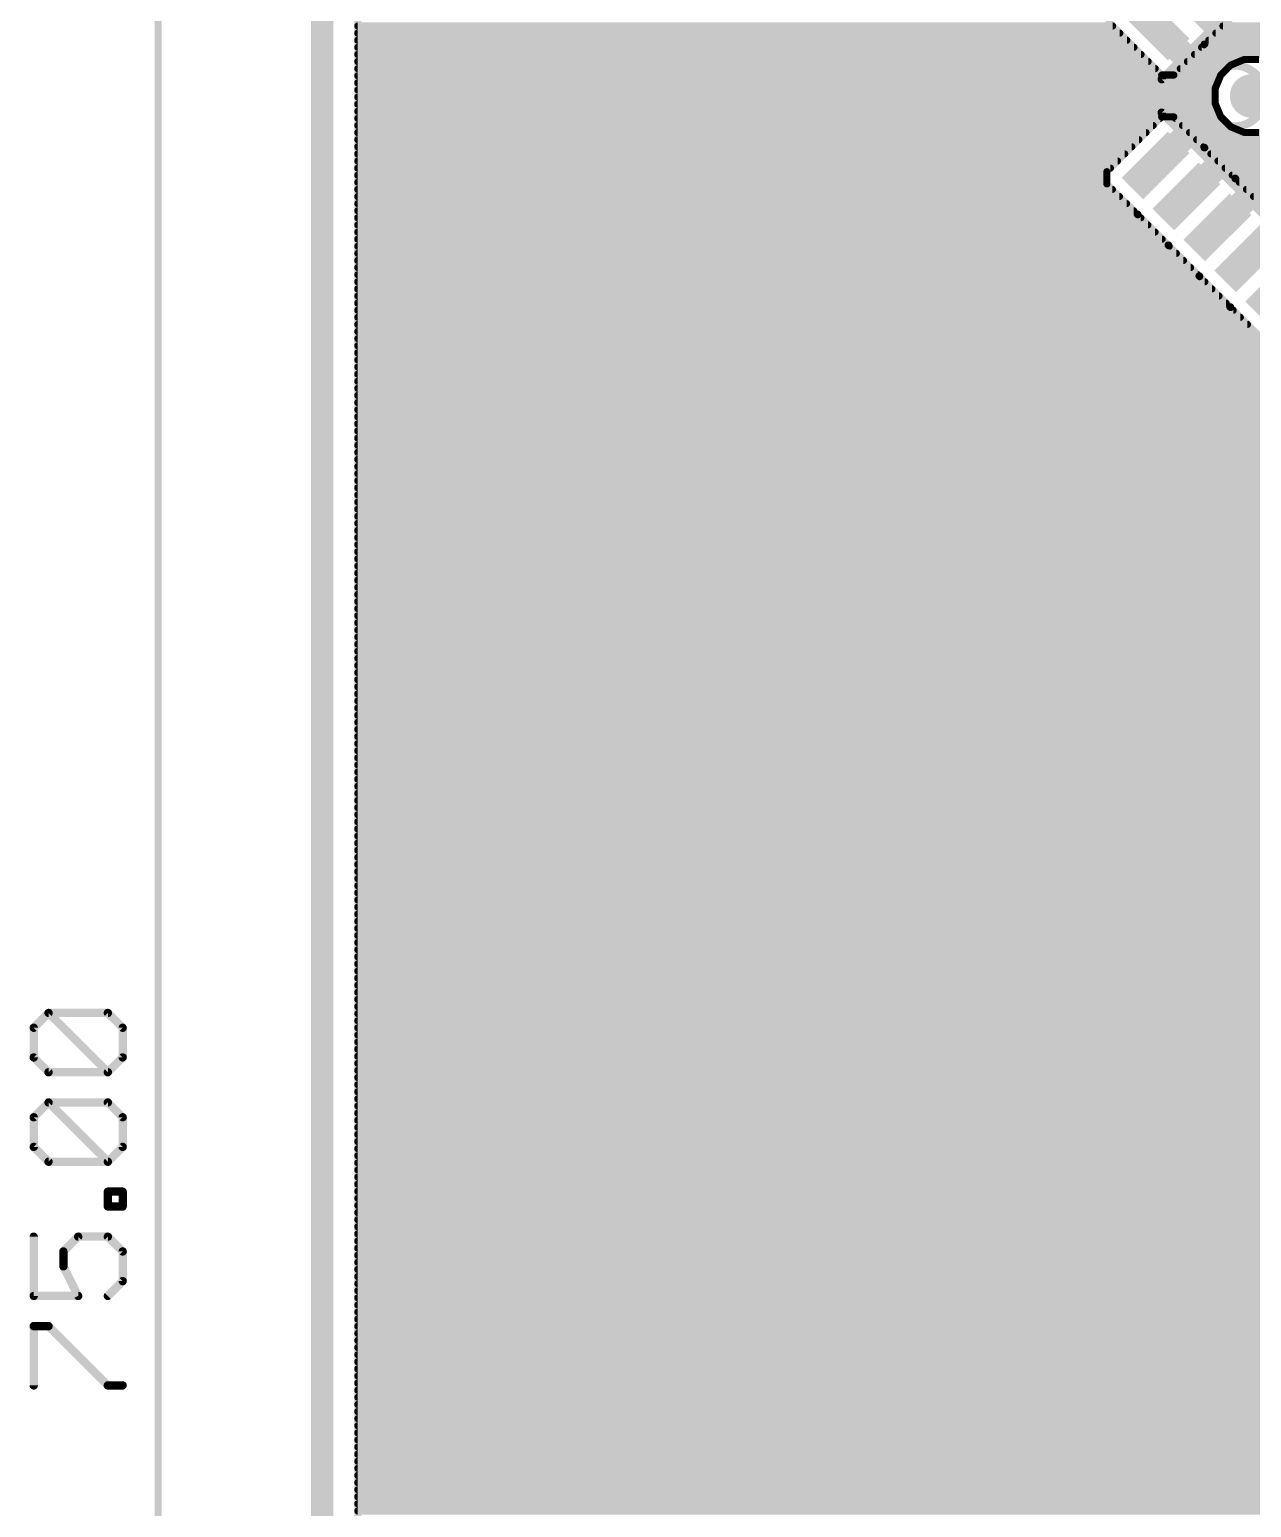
# Model space of a CAD drawing. Extents: x -13 to 61, y -28 to 85.
# Drawn here: x -5.35 to 17, y 32.17 to 59.22 of the extents above; entities that cross this region are included whole.
import ezdxf

# ---------------------------------------------------------------- set-up
doc = ezdxf.new("R2010")
doc.units = 0
for name, color, linetype in [('1', 22, 'CONTINUOUS'), ('18', 82, 'CONTINUOUS'), ('20', 7, 'CONTINUOUS'), ('21', 253, 'CONTINUOUS'), ('51', 253, 'CONTINUOUS')]:
    doc.layers.add(name, color=color, linetype=linetype)

# ---------------------------------------------------------------- blocks, each defined once
blk = doc.blocks.new('RECT')
blk.add_solid([(-0.5, -0.5), (0.5, -0.5), (-0.5, 0.5), (0.5, 0.5)])
blk = doc.blocks.new('ROUNDV')
at = {"const_width": 0.5}
blk.add_lwpolyline([(0, -0.25, 1), (0, 0.25, 1), (0, -0.25)], format="xyb", dxfattribs=at)

msp = doc.modelspace()

# ---------------------------------------------------------------- linework, layer by layer
at = {"layer": '1', "const_width": 0.13}
for points in [[(0.6492, 8), (0.6492, 67)], [(16.144, 58.9488), (16.6972, 59.5021)], [(0.6492, 59.28), (14.4577, 59.28)], [(14.3523, 59.3855), (15.3546, 58.3832)], [(16.4751, 59.28), (33.5249, 59.28)], [(0.6492, 59.15), (14.5877, 59.15)], [(0.6492, 59.02), (14.7177, 59.02)], [(0.6492, 58.89), (14.8477, 58.89)], [(15.5783, 58.3832), (16.1316, 58.9364)], [(16.0851, 58.89), (33.9149, 58.89)], [(16.1316, 58.9364), (16.1316, 58.9488)], [(16.1316, 58.9488), (16.144, 58.9488)], [(16.2151, 59.02), (33.7849, 59.02)], [(16.3451, 59.15), (33.6549, 59.15)], [(0.6492, 58.76), (14.9777, 58.76)], [(0.6492, 58.63), (15.1077, 58.63)], [(15.8251, 58.63), (16.7749, 58.63)], [(15.9551, 58.76), (34.0449, 58.76)], [(16.8671, 58.6682), (16.6215, 58.5665)], [(17.1329, 58.6682), (16.8671, 58.6682)], [(0.6492, 58.5), (15.2377, 58.5)], [(0.6492, 58.37), (16.43, 58.37)], [(15.3546, 58.3832), (15.5783, 58.3832)], [(15.6951, 58.5), (16.555, 58.5)], [(16.4335, 58.3785), (16.3318, 58.1329)], [(16.6215, 58.5665), (16.4335, 58.3785)], [(0.6492, 58.24), (16.3762, 58.24)], [(0.6492, 58.11), (16.3318, 58.11)], [(16.3318, 58.1329), (16.3318, 57.8671)], [(0.6492, 57.98), (16.3318, 57.98)], [(0.6492, 57.85), (16.3389, 57.85)], [(16.3318, 57.8671), (16.4335, 57.6215)], [(0.6492, 57.72), (16.3927, 57.72)], [(0.6492, 57.59), (15.3277, 57.59)], [(15.3546, 57.6168), (14.3523, 56.6145)], [(15.5783, 57.6168), (15.3546, 57.6168)], [(16.1316, 57.0635), (15.5783, 57.6168)], [(15.6051, 57.59), (16.465, 57.59)], [(16.4335, 57.6215), (16.6215, 57.4335)], [(0.6492, 57.46), (15.1978, 57.46)], [(0.6492, 57.33), (15.0678, 57.33)], [(15.7351, 57.46), (16.595, 57.46)], [(15.8651, 57.33), (34.1349, 57.33)], [(16.6215, 57.4335), (16.8671, 57.3318)], [(16.8671, 57.3318), (17.1329, 57.3318)], [(0.6492, 57.2), (14.9378, 57.2)], [(0.6492, 57.07), (14.8078, 57.07)], [(15.9951, 57.2), (34.0049, 57.2)], [(16.1251, 57.07), (33.8749, 57.07)], [(16.1316, 57.0512), (16.1316, 57.0635)], [(16.144, 57.0512), (16.1316, 57.0512)], [(16.6972, 56.4979), (16.144, 57.0512)], [(0.6492, 56.94), (14.6778, 56.94)], [(0.6492, 56.81), (14.5478, 56.81)], [(16.2551, 56.94), (33.7449, 56.94)], [(16.3851, 56.81), (33.6149, 56.81)], [(0.6492, 56.68), (14.4177, 56.68)], [(0.6492, 56.55), (14.3523, 56.55)], [(14.3523, 56.6145), (14.3523, 56.3909)], [(16.5151, 56.68), (33.4849, 56.68)], [(16.6451, 56.55), (33.3549, 56.55)], [(16.6972, 56.4855), (16.6972, 56.4979)], [(16.7096, 56.4855), (16.6972, 56.4855)], [(17.2629, 55.9322), (16.7096, 56.4855)], [(0.6492, 56.42), (14.3523, 56.42)], [(0.6492, 56.29), (14.4531, 56.29)], [(14.3523, 56.3909), (14.9056, 55.8376)], [(16.7751, 56.42), (33.2249, 56.42)], [(16.9051, 56.29), (33.0949, 56.29)], [(0.6492, 56.16), (14.5831, 56.16)], [(0.6492, 56.03), (14.7131, 56.03)], [(17.0351, 56.16), (32.9649, 56.16)], [(0.6492, 55.9), (14.8431, 55.9)], [(0.6492, 55.77), (14.9731, 55.77)], [(0.6492, 55.64), (15.1031, 55.64)], [(14.9056, 55.8376), (14.918, 55.8376)], [(14.918, 55.8376), (14.918, 55.8252)], [(14.918, 55.8252), (15.4713, 55.2719)], [(0.6492, 55.51), (15.2331, 55.51)], [(0.6492, 55.38), (15.3631, 55.38)], [(0.6492, 55.25), (15.4931, 55.25)], [(0.6492, 55.12), (15.6231, 55.12)], [(15.4713, 55.2719), (15.4837, 55.2719)], [(15.4837, 55.2719), (15.4837, 55.2595)], [(15.4837, 55.2595), (16.037, 54.7062)], [(0.6492, 54.99), (15.7531, 54.99)], [(0.6492, 54.86), (15.8831, 54.86)], [(0.6492, 54.73), (16.0131, 54.73)], [(0.6492, 54.6), (16.1431, 54.6)], [(16.037, 54.7062), (16.0493, 54.7062)], [(16.0493, 54.7062), (16.0493, 54.6938)], [(16.0493, 54.6938), (16.6026, 54.1405)], [(0.6492, 54.47), (16.2731, 54.47)], [(0.6492, 54.34), (16.4031, 54.34)], [(0.6492, 54.21), (16.5331, 54.21)], [(0.6492, 54.08), (16.6631, 54.08)], [(16.6026, 54.1405), (16.615, 54.1405)], [(16.615, 54.1405), (16.615, 54.1281)], [(16.615, 54.1281), (17.1683, 53.5748)], [(0.6492, 53.95), (16.7931, 53.95)], [(0.6492, 53.82), (16.9231, 53.82)], [(0.6492, 53.69), (17.0531, 53.69)], [(0.6492, 53.56), (17.1831, 53.56)], [(0.6492, 53.43), (17.3131, 53.43)], [(0.6492, 53.3), (17.4431, 53.3)], [(0.6492, 53.17), (17.5731, 53.17)], [(0.6492, 53.04), (17.7031, 53.04)], [(0.6492, 52.91), (17.8331, 52.91)], [(0.6492, 52.78), (17.9631, 52.78)], [(0.6492, 52.65), (18.0931, 52.65)], [(0.6492, 52.52), (18.2231, 52.52)], [(0.6492, 52.39), (18.3531, 52.39)], [(0.6492, 52.26), (18.4831, 52.26)], [(0.6492, 52.13), (18.6131, 52.13)], [(0.6492, 52), (18.7431, 52)], [(0.6492, 51.87), (18.8778, 51.87)], [(0.6492, 51.74), (19.0031, 51.74)], [(0.6492, 51.61), (19.1331, 51.61)], [(0.6492, 51.48), (19.2631, 51.48)], [(0.6492, 51.35), (19.3931, 51.35)], [(0.6492, 51.22), (19.5231, 51.22)], [(0.6492, 51.09), (19.6531, 51.09)], [(0.6492, 50.96), (19.7831, 50.96)], [(0.6492, 50.83), (19.9131, 50.83)], [(0.6492, 50.7), (20.0431, 50.7)], [(0.6492, 50.57), (20.1731, 50.57)], [(0.6492, 50.44), (20.3031, 50.44)], [(0.6492, 50.31), (20.4331, 50.31)], [(0.6492, 50.18), (20.5748, 50.18)], [(0.6492, 50.05), (20.6931, 50.05)], [(0.6492, 49.92), (20.8231, 49.92)], [(0.6492, 49.79), (20.9531, 49.79)], [(0.6492, 49.66), (21.0831, 49.66)], [(0.6492, 49.53), (21.2131, 49.53)], [(0.6492, 49.4), (21.3431, 49.4)], [(0.6492, 49.27), (21.4731, 49.27)], [(0.6492, 49.14), (21.6031, 49.14)], [(0.6492, 49.01), (21.7331, 49.01)], [(0.6492, 48.88), (21.8631, 48.88)], [(0.6492, 48.75), (21.9931, 48.75)], [(0.6492, 48.62), (22.1231, 48.62)], [(0.6492, 48.49), (22.2531, 48.49)], [(0.6492, 48.36), (22.3831, 48.36)], [(0.6492, 48.23), (22.5131, 48.23)], [(0.6492, 48.1), (22.6431, 48.1)], [(0.6492, 47.97), (22.7731, 47.97)], [(0.6492, 47.84), (22.9031, 47.84)], [(0.6492, 47.71), (23.0331, 47.71)], [(0.6492, 47.58), (23.1631, 47.58)], [(0.6492, 47.45), (23.2931, 47.45)], [(0.6492, 47.32), (30.1062, 47.32)], [(0.6492, 47.19), (30.2362, 47.19)], [(0.6492, 47.06), (30.3662, 47.06)], [(0.6492, 46.93), (30.4962, 46.93)], [(0.6492, 46.8), (30.6262, 46.8)], [(0.6492, 46.67), (30.7562, 46.67)], [(0.6492, 46.54), (30.8862, 46.54)], [(0.6492, 46.41), (31.0162, 46.41)], [(0.6492, 46.28), (31.1462, 46.28)], [(0.6492, 46.15), (31.2762, 46.15)], [(0.6492, 46.02), (31.4062, 46.02)], [(0.6492, 45.89), (32.28, 45.89)], [(0.6492, 45.76), (32.4082, 45.76)], [(0.6492, 45.63), (49.3508, 45.63)], [(0.6492, 45.5), (49.3508, 45.5)], [(0.6492, 45.37), (49.3508, 45.37)], [(0.6492, 45.24), (49.3508, 45.24)], [(0.6492, 45.11), (49.3508, 45.11)], [(0.6492, 44.98), (49.3508, 44.98)], [(0.6492, 44.85), (49.3508, 44.85)], [(0.6492, 44.72), (49.3508, 44.72)], [(0.6492, 44.59), (49.3508, 44.59)], [(0.6492, 44.46), (49.3508, 44.46)], [(0.6492, 44.33), (49.3508, 44.33)], [(0.6492, 44.2), (49.3508, 44.2)], [(0.6492, 44.07), (49.3508, 44.07)], [(0.6492, 43.94), (49.3508, 43.94)], [(0.6492, 43.81), (49.3508, 43.81)], [(0.6492, 43.68), (49.3508, 43.68)], [(0.6492, 43.55), (49.3508, 43.55)], [(0.6492, 43.42), (49.3508, 43.42)], [(0.6492, 43.29), (49.3508, 43.29)], [(0.6492, 43.16), (49.3508, 43.16)], [(0.6492, 43.03), (49.3508, 43.03)], [(0.6492, 42.9), (49.3508, 42.9)], [(0.6492, 42.77), (49.3508, 42.77)], [(0.6492, 42.64), (49.3508, 42.64)], [(0.6492, 42.51), (49.3508, 42.51)], [(0.6492, 42.38), (49.3508, 42.38)], [(0.6492, 42.25), (49.3508, 42.25)], [(0.6492, 42.12), (49.3508, 42.12)], [(0.6492, 41.99), (49.3508, 41.99)], [(0.6492, 41.86), (49.3508, 41.86)], [(0.6492, 41.73), (49.3508, 41.73)], [(0.6492, 41.6), (49.3508, 41.6)], [(0.6492, 41.47), (49.3508, 41.47)], [(0.6492, 41.34), (49.3508, 41.34)], [(0.6492, 41.21), (49.3508, 41.21)], [(0.6492, 41.08), (49.3508, 41.08)], [(0.6492, 40.95), (49.3508, 40.95)], [(0.6492, 40.82), (49.3508, 40.82)], [(0.6492, 40.69), (49.3508, 40.69)], [(0.6492, 40.56), (49.3508, 40.56)], [(0.6492, 40.43), (49.3508, 40.43)], [(0.6492, 40.3), (49.3508, 40.3)], [(0.6492, 40.17), (49.3508, 40.17)], [(0.6492, 40.04), (49.3508, 40.04)], [(0.6492, 39.91), (49.3508, 39.91)], [(0.6492, 39.78), (49.3508, 39.78)], [(0.6492, 39.65), (49.3508, 39.65)], [(0.6492, 39.52), (49.3508, 39.52)], [(0.6492, 39.39), (49.3508, 39.39)], [(0.6492, 39.26), (49.3508, 39.26)], [(0.6492, 39.13), (49.3508, 39.13)], [(0.6492, 39), (49.3508, 39)], [(0.6492, 38.87), (49.3508, 38.87)], [(0.6492, 38.74), (49.3508, 38.74)], [(0.6492, 38.61), (49.3508, 38.61)], [(0.6492, 38.48), (49.3508, 38.48)], [(0.6492, 38.35), (49.3508, 38.35)], [(0.6492, 38.22), (49.3508, 38.22)], [(0.6492, 38.09), (49.3508, 38.09)], [(0.6492, 37.96), (49.3508, 37.96)], [(0.6492, 37.83), (49.3508, 37.83)], [(0.6492, 37.7), (49.3508, 37.7)], [(0.6492, 37.57), (49.3508, 37.57)], [(0.6492, 37.44), (49.3508, 37.44)], [(0.6492, 37.31), (49.3508, 37.31)], [(0.6492, 37.18), (49.3508, 37.18)], [(0.6492, 37.05), (49.3508, 37.05)], [(0.6492, 36.92), (49.3508, 36.92)], [(0.6492, 36.79), (49.3508, 36.79)], [(0.6492, 36.66), (49.3508, 36.66)], [(0.6492, 36.53), (49.3508, 36.53)], [(0.6492, 36.4), (49.3508, 36.4)], [(0.6492, 36.27), (49.3508, 36.27)], [(0.6492, 36.14), (49.3508, 36.14)], [(0.6492, 36.01), (49.3508, 36.01)], [(0.6492, 35.88), (49.3508, 35.88)], [(0.6492, 35.75), (49.3508, 35.75)], [(0.6492, 35.62), (49.3508, 35.62)], [(0.6492, 35.49), (49.3508, 35.49)], [(0.6492, 35.36), (49.3508, 35.36)], [(0.6492, 35.23), (49.3508, 35.23)], [(0.6492, 35.1), (49.3508, 35.1)], [(0.6492, 34.97), (49.3508, 34.97)], [(0.6492, 34.84), (49.3508, 34.84)], [(0.6492, 34.71), (49.3508, 34.71)], [(0.6492, 34.58), (49.3508, 34.58)], [(0.6492, 34.45), (49.3508, 34.45)], [(0.6492, 34.32), (49.3508, 34.32)], [(0.6492, 34.19), (49.3508, 34.19)], [(0.6492, 34.06), (49.3508, 34.06)], [(0.6492, 33.93), (49.3508, 33.93)], [(0.6492, 33.8), (49.3508, 33.8)], [(0.6492, 33.67), (49.3508, 33.67)], [(0.6492, 33.54), (49.3508, 33.54)], [(0.6492, 33.41), (49.3508, 33.41)], [(0.6492, 33.28), (49.3508, 33.28)], [(0.6492, 33.15), (49.3508, 33.15)], [(0.6492, 33.02), (49.3508, 33.02)], [(0.6492, 32.89), (49.3508, 32.89)], [(0.6492, 32.76), (49.3508, 32.76)], [(0.6492, 32.63), (49.3508, 32.63)], [(0.6492, 32.5), (49.3508, 32.5)], [(0.6492, 32.37), (49.3508, 32.37)], [(0.6492, 32.24), (49.3508, 32.24)], [(0.6492, 32.11), (49.3508, 32.11)]]:
    msp.add_lwpolyline(points, dxfattribs=at)
at = {"layer": '1', "const_width": 0.065}
for points in [[(0.6492, 59.3125, 1), (0.6492, 59.2475)], [(14.4577, 59.2475, 1), (14.4577, 59.3125)], [(16.4751, 59.3125, 1), (16.4751, 59.2475)], [(0.6492, 59.1825, 1), (0.6492, 59.1175)], [(0.6492, 59.0525, 1), (0.6492, 58.9875)], [(0.6492, 58.9225, 1), (0.6492, 58.8575)], [(14.5877, 59.1175, 1), (14.5877, 59.1825)], [(14.7177, 58.9875, 1), (14.7177, 59.0525)], [(14.8477, 58.8575, 1), (14.8477, 58.9225)], [(16.0851, 58.9225, 1), (16.0851, 58.8575)], [(16.1641, 58.9488, 1), (16.0991, 58.9488)], [(16.1316, 58.9813, 1), (16.1316, 58.9163)], [(16.0991, 58.9364, 1), (16.1641, 58.9364)], [(16.1545, 58.9135, 1), (16.1086, 58.9594)], [(16.121, 58.9718, 1), (16.1669, 58.9259)], [(16.144, 58.9163, 1), (16.144, 58.9813)], [(16.2151, 59.0525, 1), (16.2151, 58.9875)], [(16.3451, 59.1825, 1), (16.3451, 59.1175)], [(0.6492, 58.7925, 1), (0.6492, 58.7275)], [(0.6492, 58.6625, 1), (0.6492, 58.5975)], [(14.9777, 58.7275, 1), (14.9777, 58.7925)], [(15.1077, 58.5975, 1), (15.1077, 58.6625)], [(15.8251, 58.6625, 1), (15.8251, 58.5975)], [(15.9551, 58.7925, 1), (15.9551, 58.7275)], [(16.7749, 58.5975, 1), (16.7749, 58.6625)], [(16.8671, 58.7007, 1), (16.8671, 58.6357)], [(16.8795, 58.6382, 1), (16.8546, 58.6982)], [(0.6492, 58.5325, 1), (0.6492, 58.4675)], [(0.6492, 58.4025, 1), (0.6492, 58.3375)], [(15.2377, 58.4675, 1), (15.2377, 58.5325)], [(15.3546, 58.4157, 1), (15.3546, 58.3507)], [(15.3316, 58.3602, 1), (15.3776, 58.4061)], [(15.5553, 58.4061, 1), (15.6012, 58.3602)], [(15.5783, 58.3507, 1), (15.5783, 58.4157)], [(15.6951, 58.5325, 1), (15.6951, 58.4675)], [(16.4105, 58.4015, 1), (16.4565, 58.3555)], [(16.4636, 58.3661, 1), (16.4035, 58.3909)], [(16.43, 58.3375, 1), (16.43, 58.4025)], [(16.555, 58.4675, 1), (16.555, 58.5325)], [(16.6091, 58.5965, 1), (16.6339, 58.5364)], [(16.6445, 58.5435, 1), (16.5985, 58.5894)], [(0.6492, 58.2725, 1), (0.6492, 58.2075)], [(0.6492, 58.1425, 1), (0.6492, 58.0775)], [(16.3643, 58.1329, 1), (16.2993, 58.1329)], [(16.3018, 58.1453, 1), (16.3618, 58.1205)], [(16.3318, 58.0775, 1), (16.3318, 58.1425)], [(16.3762, 58.2075, 1), (16.3762, 58.2725)], [(0.6492, 58.0125, 1), (0.6492, 57.9475)], [(0.6492, 57.8825, 1), (0.6492, 57.8175)], [(16.3618, 57.8795, 1), (16.3018, 57.8546)], [(16.2993, 57.8671, 1), (16.3643, 57.8671)], [(16.3318, 57.9475, 1), (16.3318, 58.0125)], [(16.3389, 57.8175, 1), (16.3389, 57.8825)], [(0.6492, 57.7525, 1), (0.6492, 57.6875)], [(0.6492, 57.6225, 1), (0.6492, 57.5575)], [(15.3546, 57.6493, 1), (15.3546, 57.5843)], [(15.3277, 57.5575, 1), (15.3277, 57.6225)], [(15.3776, 57.5939, 1), (15.3316, 57.6398)], [(15.6012, 57.6398, 1), (15.5553, 57.5939)], [(15.6051, 57.6225, 1), (15.6051, 57.5575)], [(15.5783, 57.5843, 1), (15.5783, 57.6493)], [(16.3927, 57.6875, 1), (16.3927, 57.7525)], [(16.4565, 57.6445, 1), (16.4105, 57.5985)], [(16.4035, 57.6091, 1), (16.4636, 57.6339)], [(16.465, 57.5575, 1), (16.465, 57.6225)], [(0.6492, 57.4925, 1), (0.6492, 57.4275)], [(0.6492, 57.3625, 1), (0.6492, 57.2975)], [(15.0678, 57.2975, 1), (15.0678, 57.3625)], [(15.1978, 57.4275, 1), (15.1978, 57.4925)], [(15.7351, 57.4925, 1), (15.7351, 57.4275)], [(15.8651, 57.3625, 1), (15.8651, 57.2975)], [(16.6339, 57.4636, 1), (16.6091, 57.4035)], [(16.595, 57.4275, 1), (16.595, 57.4925)], [(16.5985, 57.4105, 1), (16.6445, 57.4565)], [(16.8671, 57.3643, 1), (16.8671, 57.2993)], [(16.8546, 57.3018, 1), (16.8795, 57.3618)], [(0.6492, 57.2325, 1), (0.6492, 57.1675)], [(0.6492, 57.1025, 1), (0.6492, 57.0375)], [(14.8078, 57.0375, 1), (14.8078, 57.1025)], [(14.9378, 57.1675, 1), (14.9378, 57.2325)], [(15.9951, 57.2325, 1), (15.9951, 57.1675)], [(16.1251, 57.1025, 1), (16.1251, 57.0375)], [(16.1641, 57.0635, 1), (16.0991, 57.0635)], [(16.1316, 57.0837, 1), (16.1316, 57.0187)], [(16.0991, 57.0512, 1), (16.1641, 57.0512)], [(16.1086, 57.0406, 1), (16.1545, 57.0865)], [(16.1669, 57.0741, 1), (16.121, 57.0282)], [(16.144, 57.0187, 1), (16.144, 57.0837)], [(0.6492, 56.9725, 1), (0.6492, 56.9075)], [(0.6492, 56.8425, 1), (0.6492, 56.7775)], [(14.5478, 56.7775, 1), (14.5478, 56.8425)], [(14.6778, 56.9075, 1), (14.6778, 56.9725)], [(16.2551, 56.9725, 1), (16.2551, 56.9075)], [(16.3851, 56.8425, 1), (16.3851, 56.7775)], [(0.6492, 56.7125, 1), (0.6492, 56.6475)], [(0.6492, 56.5825, 1), (0.6492, 56.5175)], [(14.3848, 56.6145, 1), (14.3198, 56.6145)], [(14.3293, 56.6375, 1), (14.3753, 56.5916)], [(14.3523, 56.5175, 1), (14.3523, 56.5825)], [(14.4177, 56.6475, 1), (14.4177, 56.7125)], [(16.5151, 56.7125, 1), (16.5151, 56.6475)], [(16.6451, 56.5825, 1), (16.6451, 56.5175)], [(16.7297, 56.4979, 1), (16.6647, 56.4979)], [(16.6972, 56.518, 1), (16.6972, 56.453)], [(16.6647, 56.4855, 1), (16.7297, 56.4855)], [(16.6743, 56.4749, 1), (16.7202, 56.5208)], [(16.7326, 56.5084, 1), (16.6867, 56.4625)], [(16.7096, 56.453, 1), (16.7096, 56.518)], [(0.6492, 56.4525, 1), (0.6492, 56.3875)], [(0.6492, 56.3225, 1), (0.6492, 56.2575)], [(14.3753, 56.4138, 1), (14.3293, 56.3679)], [(14.3198, 56.3909, 1), (14.3848, 56.3909)], [(14.3523, 56.3875, 1), (14.3523, 56.4525)], [(14.4531, 56.2575, 1), (14.4531, 56.3225)], [(16.7751, 56.4525, 1), (16.7751, 56.3875)], [(16.9051, 56.3225, 1), (16.9051, 56.2575)], [(0.6492, 56.1925, 1), (0.6492, 56.1275)], [(0.6492, 56.0625, 1), (0.6492, 55.9975)], [(14.5831, 56.1275, 1), (14.5831, 56.1925)], [(14.7131, 55.9975, 1), (14.7131, 56.0625)], [(17.0351, 56.1925, 1), (17.0351, 56.1275)], [(0.6492, 55.9325, 1), (0.6492, 55.8675)], [(0.6492, 55.8025, 1), (0.6492, 55.7375)], [(0.6492, 55.6725, 1), (0.6492, 55.6075)], [(14.8431, 55.8675, 1), (14.8431, 55.9325)], [(14.9056, 55.8701, 1), (14.9056, 55.8051)], [(14.8826, 55.8146, 1), (14.9286, 55.8605)], [(14.9505, 55.8376, 1), (14.8855, 55.8376)], [(14.941, 55.8482, 1), (14.895, 55.8022)], [(14.8855, 55.8252, 1), (14.9505, 55.8252)], [(14.918, 55.8051, 1), (14.918, 55.8701)], [(14.9731, 55.7375, 1), (14.9731, 55.8025)], [(15.1031, 55.6075, 1), (15.1031, 55.6725)], [(0.6492, 55.5425, 1), (0.6492, 55.4775)], [(0.6492, 55.4125, 1), (0.6492, 55.3475)], [(15.2331, 55.4775, 1), (15.2331, 55.5425)], [(15.3631, 55.3475, 1), (15.3631, 55.4125)], [(0.6492, 55.2825, 1), (0.6492, 55.2175)], [(0.6492, 55.1525, 1), (0.6492, 55.0875)], [(15.4713, 55.3044, 1), (15.4713, 55.2394)], [(15.4483, 55.2489, 1), (15.4942, 55.2949)], [(15.5162, 55.2719, 1), (15.4512, 55.2719)], [(15.5066, 55.2825, 1), (15.4607, 55.2365)], [(15.4512, 55.2595, 1), (15.5162, 55.2595)], [(15.4837, 55.2394, 1), (15.4837, 55.3044)], [(15.4931, 55.2175, 1), (15.4931, 55.2825)], [(15.6231, 55.0875, 1), (15.6231, 55.1525)], [(0.6492, 55.0225, 1), (0.6492, 54.9575)], [(0.6492, 54.8925, 1), (0.6492, 54.8275)], [(15.7531, 54.9575, 1), (15.7531, 55.0225)], [(15.8831, 54.8275, 1), (15.8831, 54.8925)], [(0.6492, 54.7625, 1), (0.6492, 54.6975)], [(0.6492, 54.6325, 1), (0.6492, 54.5675)], [(16.037, 54.7387, 1), (16.037, 54.6737)], [(16.0131, 54.6975, 1), (16.0131, 54.7625)], [(16.014, 54.6832, 1), (16.0599, 54.7292)], [(16.0818, 54.7062, 1), (16.0168, 54.7062)], [(16.0168, 54.6938, 1), (16.0818, 54.6938)], [(16.0723, 54.7168, 1), (16.0264, 54.6708)], [(16.0493, 54.6737, 1), (16.0493, 54.7387)], [(16.1431, 54.5675, 1), (16.1431, 54.6325)], [(0.6492, 54.5025, 1), (0.6492, 54.4375)], [(0.6492, 54.3725, 1), (0.6492, 54.3075)], [(16.2731, 54.4375, 1), (16.2731, 54.5025)], [(16.4031, 54.3075, 1), (16.4031, 54.3725)], [(0.6492, 54.2425, 1), (0.6492, 54.1775)], [(0.6492, 54.1125, 1), (0.6492, 54.0475)], [(16.5331, 54.1775, 1), (16.5331, 54.2425)], [(16.6026, 54.173, 1), (16.6026, 54.108)], [(16.5797, 54.1175, 1), (16.6256, 54.1635)], [(16.6475, 54.1405, 1), (16.5825, 54.1405)], [(16.638, 54.1511, 1), (16.592, 54.1051)], [(16.5825, 54.1281, 1), (16.6475, 54.1281)], [(16.615, 54.108, 1), (16.615, 54.173)], [(16.6631, 54.0475, 1), (16.6631, 54.1125)], [(0.6492, 53.9825, 1), (0.6492, 53.9175)], [(0.6492, 53.8525, 1), (0.6492, 53.7875)], [(16.7931, 53.9175, 1), (16.7931, 53.9825)], [(16.9231, 53.7875, 1), (16.9231, 53.8525)], [(0.6492, 53.7225, 1), (0.6492, 53.6575)], [(0.6492, 53.5925, 1), (0.6492, 53.5275)], [(0.6492, 53.4625, 1), (0.6492, 53.3975)], [(0.6492, 53.3325, 1), (0.6492, 53.2675)], [(0.6492, 53.2025, 1), (0.6492, 53.1375)], [(0.6492, 53.0725, 1), (0.6492, 53.0075)], [(0.6492, 52.9425, 1), (0.6492, 52.8775)], [(0.6492, 52.8125, 1), (0.6492, 52.7475)], [(0.6492, 52.6825, 1), (0.6492, 52.6175)], [(0.6492, 52.5525, 1), (0.6492, 52.4875)], [(0.6492, 52.4225, 1), (0.6492, 52.3575)], [(0.6492, 52.2925, 1), (0.6492, 52.2275)], [(0.6492, 52.1625, 1), (0.6492, 52.0975)], [(0.6492, 52.0325, 1), (0.6492, 51.9675)], [(0.6492, 51.9025, 1), (0.6492, 51.8375)], [(0.6492, 51.7725, 1), (0.6492, 51.7075)], [(0.6492, 51.6425, 1), (0.6492, 51.5775)], [(0.6492, 51.5125, 1), (0.6492, 51.4475)], [(0.6492, 51.3825, 1), (0.6492, 51.3175)], [(0.6492, 51.2525, 1), (0.6492, 51.1875)], [(0.6492, 51.1225, 1), (0.6492, 51.0575)], [(0.6492, 50.9925, 1), (0.6492, 50.9275)], [(0.6492, 50.8625, 1), (0.6492, 50.7975)], [(0.6492, 50.7325, 1), (0.6492, 50.6675)], [(0.6492, 50.6025, 1), (0.6492, 50.5375)], [(0.6492, 50.4725, 1), (0.6492, 50.4075)], [(0.6492, 50.3425, 1), (0.6492, 50.2775)], [(0.6492, 50.2125, 1), (0.6492, 50.1475)], [(0.6492, 50.0825, 1), (0.6492, 50.0175)], [(0.6492, 49.9525, 1), (0.6492, 49.8875)], [(0.6492, 49.8225, 1), (0.6492, 49.7575)], [(0.6492, 49.6925, 1), (0.6492, 49.6275)], [(0.6492, 49.5625, 1), (0.6492, 49.4975)], [(0.6492, 49.4325, 1), (0.6492, 49.3675)], [(0.6492, 49.3025, 1), (0.6492, 49.2375)], [(0.6492, 49.1725, 1), (0.6492, 49.1075)], [(0.6492, 49.0425, 1), (0.6492, 48.9775)], [(0.6492, 48.9125, 1), (0.6492, 48.8475)], [(0.6492, 48.7825, 1), (0.6492, 48.7175)], [(0.6492, 48.6525, 1), (0.6492, 48.5875)], [(0.6492, 48.5225, 1), (0.6492, 48.4575)], [(0.6492, 48.3925, 1), (0.6492, 48.3275)], [(0.6492, 48.2625, 1), (0.6492, 48.1975)], [(0.6492, 48.1325, 1), (0.6492, 48.0675)], [(0.6492, 48.0025, 1), (0.6492, 47.9375)], [(0.6492, 47.8725, 1), (0.6492, 47.8075)], [(0.6492, 47.7425, 1), (0.6492, 47.6775)], [(0.6492, 47.6125, 1), (0.6492, 47.5475)], [(0.6492, 47.4825, 1), (0.6492, 47.4175)], [(0.6492, 47.3525, 1), (0.6492, 47.2875)], [(0.6492, 47.2225, 1), (0.6492, 47.1575)], [(0.6492, 47.0925, 1), (0.6492, 47.0275)], [(0.6492, 46.9625, 1), (0.6492, 46.8975)], [(0.6492, 46.8325, 1), (0.6492, 46.7675)], [(0.6492, 46.7025, 1), (0.6492, 46.6375)], [(0.6492, 46.5725, 1), (0.6492, 46.5075)], [(0.6492, 46.4425, 1), (0.6492, 46.3775)], [(0.6492, 46.3125, 1), (0.6492, 46.2475)], [(0.6492, 46.1825, 1), (0.6492, 46.1175)], [(0.6492, 46.0525, 1), (0.6492, 45.9875)], [(0.6492, 45.9225, 1), (0.6492, 45.8575)], [(0.6492, 45.7925, 1), (0.6492, 45.7275)], [(0.6492, 45.6625, 1), (0.6492, 45.5975)], [(0.6492, 45.5325, 1), (0.6492, 45.4675)], [(0.6492, 45.4025, 1), (0.6492, 45.3375)], [(0.6492, 45.2725, 1), (0.6492, 45.2075)], [(0.6492, 45.1425, 1), (0.6492, 45.0775)], [(0.6492, 45.0125, 1), (0.6492, 44.9475)], [(0.6492, 44.8825, 1), (0.6492, 44.8175)], [(0.6492, 44.7525, 1), (0.6492, 44.6875)], [(0.6492, 44.6225, 1), (0.6492, 44.5575)], [(0.6492, 44.4925, 1), (0.6492, 44.4275)], [(0.6492, 44.3625, 1), (0.6492, 44.2975)], [(0.6492, 44.2325, 1), (0.6492, 44.1675)], [(0.6492, 44.1025, 1), (0.6492, 44.0375)], [(0.6492, 43.9725, 1), (0.6492, 43.9075)], [(0.6492, 43.8425, 1), (0.6492, 43.7775)], [(0.6492, 43.7125, 1), (0.6492, 43.6475)], [(0.6492, 43.5825, 1), (0.6492, 43.5175)], [(0.6492, 43.4525, 1), (0.6492, 43.3875)], [(0.6492, 43.3225, 1), (0.6492, 43.2575)], [(0.6492, 43.1925, 1), (0.6492, 43.1275)], [(0.6492, 43.0625, 1), (0.6492, 42.9975)], [(0.6492, 42.9325, 1), (0.6492, 42.8675)], [(0.6492, 42.8025, 1), (0.6492, 42.7375)], [(0.6492, 42.6725, 1), (0.6492, 42.6075)], [(0.6492, 42.5425, 1), (0.6492, 42.4775)], [(0.6492, 42.4125, 1), (0.6492, 42.3475)], [(0.6492, 42.2825, 1), (0.6492, 42.2175)], [(0.6492, 42.1525, 1), (0.6492, 42.0875)], [(0.6492, 42.0225, 1), (0.6492, 41.9575)], [(0.6492, 41.8925, 1), (0.6492, 41.8275)], [(0.6492, 41.7625, 1), (0.6492, 41.6975)], [(0.6492, 41.6325, 1), (0.6492, 41.5675)], [(0.6492, 41.5025, 1), (0.6492, 41.4375)], [(0.6492, 41.3725, 1), (0.6492, 41.3075)], [(0.6492, 41.2425, 1), (0.6492, 41.1775)], [(0.6492, 41.1125, 1), (0.6492, 41.0475)], [(0.6492, 40.9825, 1), (0.6492, 40.9175)], [(0.6492, 40.8525, 1), (0.6492, 40.7875)], [(0.6492, 40.7225, 1), (0.6492, 40.6575)], [(0.6492, 40.5925, 1), (0.6492, 40.5275)], [(0.6492, 40.4625, 1), (0.6492, 40.3975)], [(0.6492, 40.3325, 1), (0.6492, 40.2675)], [(0.6492, 40.2025, 1), (0.6492, 40.1375)], [(0.6492, 40.0725, 1), (0.6492, 40.0075)], [(0.6492, 39.9425, 1), (0.6492, 39.8775)], [(0.6492, 39.8125, 1), (0.6492, 39.7475)], [(0.6492, 39.6825, 1), (0.6492, 39.6175)], [(0.6492, 39.5525, 1), (0.6492, 39.4875)], [(0.6492, 39.4225, 1), (0.6492, 39.3575)], [(0.6492, 39.2925, 1), (0.6492, 39.2275)], [(0.6492, 39.1625, 1), (0.6492, 39.0975)], [(0.6492, 39.0325, 1), (0.6492, 38.9675)], [(0.6492, 38.9025, 1), (0.6492, 38.8375)], [(0.6492, 38.7725, 1), (0.6492, 38.7075)], [(0.6492, 38.6425, 1), (0.6492, 38.5775)], [(0.6492, 38.5125, 1), (0.6492, 38.4475)], [(0.6492, 38.3825, 1), (0.6492, 38.3175)], [(0.6492, 38.2525, 1), (0.6492, 38.1875)], [(0.6492, 38.1225, 1), (0.6492, 38.0575)], [(0.6492, 37.9925, 1), (0.6492, 37.9275)], [(0.6492, 37.8625, 1), (0.6492, 37.7975)], [(0.6492, 37.7325, 1), (0.6492, 37.6675)], [(0.6492, 37.6025, 1), (0.6492, 37.5375)], [(0.6492, 37.4725, 1), (0.6492, 37.4075)], [(0.6492, 37.3425, 1), (0.6492, 37.2775)], [(0.6492, 37.2125, 1), (0.6492, 37.1475)], [(0.6492, 37.0825, 1), (0.6492, 37.0175)], [(0.6492, 36.9525, 1), (0.6492, 36.8875)], [(0.6492, 36.8225, 1), (0.6492, 36.7575)], [(0.6492, 36.6925, 1), (0.6492, 36.6275)], [(0.6492, 36.5625, 1), (0.6492, 36.4975)], [(0.6492, 36.4325, 1), (0.6492, 36.3675)], [(0.6492, 36.3025, 1), (0.6492, 36.2375)], [(0.6492, 36.1725, 1), (0.6492, 36.1075)], [(0.6492, 36.0425, 1), (0.6492, 35.9775)], [(0.6492, 35.9125, 1), (0.6492, 35.8475)], [(0.6492, 35.7825, 1), (0.6492, 35.7175)], [(0.6492, 35.6525, 1), (0.6492, 35.5875)], [(0.6492, 35.5225, 1), (0.6492, 35.4575)], [(0.6492, 35.3925, 1), (0.6492, 35.3275)], [(0.6492, 35.2625, 1), (0.6492, 35.1975)], [(0.6492, 35.1325, 1), (0.6492, 35.0675)], [(0.6492, 35.0025, 1), (0.6492, 34.9375)], [(0.6492, 34.8725, 1), (0.6492, 34.8075)], [(0.6492, 34.7425, 1), (0.6492, 34.6775)], [(0.6492, 34.6125, 1), (0.6492, 34.5475)], [(0.6492, 34.4825, 1), (0.6492, 34.4175)], [(0.6492, 34.3525, 1), (0.6492, 34.2875)], [(0.6492, 34.2225, 1), (0.6492, 34.1575)], [(0.6492, 34.0925, 1), (0.6492, 34.0275)], [(0.6492, 33.9625, 1), (0.6492, 33.8975)], [(0.6492, 33.8325, 1), (0.6492, 33.7675)], [(0.6492, 33.7025, 1), (0.6492, 33.6375)], [(0.6492, 33.5725, 1), (0.6492, 33.5075)], [(0.6492, 33.4425, 1), (0.6492, 33.3775)], [(0.6492, 33.3125, 1), (0.6492, 33.2475)], [(0.6492, 33.1825, 1), (0.6492, 33.1175)], [(0.6492, 33.0525, 1), (0.6492, 32.9875)], [(0.6492, 32.9225, 1), (0.6492, 32.8575)], [(0.6492, 32.7925, 1), (0.6492, 32.7275)], [(0.6492, 32.6625, 1), (0.6492, 32.5975)], [(0.6492, 32.5325, 1), (0.6492, 32.4675)], [(0.6492, 32.4025, 1), (0.6492, 32.3375)], [(0.6492, 32.2725, 1), (0.6492, 32.2075)], [(0.6492, 32.1425, 1), (0.6492, 32.0775)]]:
    msp.add_lwpolyline(points, format="xyb", dxfattribs=at)
at = {"layer": '20'}
for points, const_width in [([(0, 0), (0, 75)], 0.4064), ([(-3, 0.065), (-3, 74.935)], 0.13), ([(-5.2777, 40.9511), (-5.0065, 41.2222)], 0.1524), ([(-5.0065, 41.2222), (-3.9219, 41.2222)], 0.1524), ([(-3.9219, 40.1376), (-5.0065, 41.2222)], 0.1524), ([(-3.9219, 41.2222), (-3.6507, 40.9511)], 0.1524), ([(-5.2777, 40.4087), (-5.2777, 40.9511)], 0.1524), ([(-3.6507, 40.9511), (-3.6507, 40.4087)], 0.1524), ([(-5.0065, 40.1376), (-5.2777, 40.4087)], 0.1524), ([(-3.6507, 40.4087), (-3.9219, 40.1376)], 0.1524), ([(-3.9219, 40.1376), (-5.0065, 40.1376)], 0.1524), ([(-5.2777, 39.3139), (-5.0065, 39.5851)], 0.1524), ([(-5.0065, 39.5851), (-3.9219, 39.5851)], 0.1524), ([(-3.9219, 38.5004), (-5.0065, 39.5851)], 0.1524), ([(-3.9219, 39.5851), (-3.6507, 39.3139)], 0.1524), ([(-5.2777, 38.7716), (-5.2777, 39.3139)], 0.1524), ([(-3.6507, 39.3139), (-3.6507, 38.7716)], 0.1524), ([(-5.0065, 38.5004), (-5.2777, 38.7716)], 0.1524), ([(-3.6507, 38.7716), (-3.9219, 38.5004)], 0.1524), ([(-3.9219, 38.5004), (-5.0065, 38.5004)], 0.1524), ([(-3.9219, 37.6818), (-3.9219, 37.953)], 0.1524), ([(-3.9219, 37.953), (-3.6507, 37.953)], 0.1524), ([(-3.6507, 37.953), (-3.6507, 37.6818)], 0.1524), ([(-3.6507, 37.6818), (-3.9219, 37.6818)], 0.1524), ([(-5.2777, 37.1293), (-5.2777, 36.0447)], 0.1524), ([(-4.7354, 36.8582), (-4.4642, 37.1293)], 0.1524), ([(-4.4642, 37.1293), (-3.9219, 37.1293)], 0.1524), ([(-3.9219, 37.1293), (-3.6507, 36.8582)], 0.1524), ([(-4.7354, 36.587), (-4.7354, 36.8582)], 0.1524), ([(-3.6507, 36.8582), (-3.6507, 36.3158)], 0.1524), ([(-4.4642, 36.0447), (-4.7354, 36.587)], 0.1524), ([(-3.6507, 36.3158), (-3.9219, 36.0447)], 0.1524), ([(-5.2777, 36.0447), (-4.4642, 36.0447)], 0.1524), ([(-5.2777, 34.4075), (-5.2777, 35.4922)], 0.1524), ([(-5.2777, 35.4922), (-5.0065, 35.4922)], 0.1524), ([(-5.0065, 35.4922), (-3.9219, 34.4075)], 0.1524), ([(-3.9219, 34.4075), (-3.6507, 34.4075)], 0.1524)]:
    msp.add_lwpolyline(points, dxfattribs=dict(at, const_width=const_width))
at = {"layer": '20', "const_width": 0.0762}
for points in [[(-4.9796, 41.2492, 1), (-5.0335, 41.1953)], [(-5.0065, 41.2603, 1), (-5.0065, 41.1841)], [(-4.9796, 41.1953, 1), (-5.0335, 41.2492)], [(-3.8949, 41.2492, 1), (-3.9488, 41.1953)], [(-3.9219, 41.1841, 1), (-3.9219, 41.2603)], [(-5.2396, 40.9511, 1), (-5.3158, 40.9511)], [(-5.3046, 40.978, 1), (-5.2507, 40.9241)], [(-3.6126, 40.9511, 1), (-3.6888, 40.9511)], [(-3.6776, 40.9241, 1), (-3.6238, 40.978)], [(-5.2507, 40.4357, 1), (-5.3046, 40.3818)], [(-5.3158, 40.4087, 1), (-5.2396, 40.4087)], [(-3.6888, 40.4087, 1), (-3.6126, 40.4087)], [(-3.6238, 40.3818, 1), (-3.6776, 40.4357)], [(-5.0065, 40.1757, 1), (-5.0065, 40.0995)], [(-5.0335, 40.1106, 1), (-4.9796, 40.1645)], [(-3.9488, 40.1645, 1), (-3.8949, 40.1106)], [(-3.9488, 40.1106, 1), (-3.8949, 40.1645)], [(-3.9219, 40.0995, 1), (-3.9219, 40.1757)], [(-4.9796, 39.612, 1), (-5.0335, 39.5581)], [(-5.0065, 39.6232, 1), (-5.0065, 39.547)], [(-4.9796, 39.5581, 1), (-5.0335, 39.612)], [(-3.8949, 39.612, 1), (-3.9488, 39.5581)], [(-3.9219, 39.547, 1), (-3.9219, 39.6232)], [(-5.2396, 39.3139, 1), (-5.3158, 39.3139)], [(-5.3046, 39.3408, 1), (-5.2507, 39.287)], [(-3.6126, 39.3139, 1), (-3.6888, 39.3139)], [(-3.6776, 39.287, 1), (-3.6238, 39.3408)], [(-5.2507, 38.7985, 1), (-5.3046, 38.7446)], [(-5.3158, 38.7716, 1), (-5.2396, 38.7716)], [(-3.6888, 38.7716, 1), (-3.6126, 38.7716)], [(-3.6238, 38.7446, 1), (-3.6776, 38.7985)], [(-5.0065, 38.5385, 1), (-5.0065, 38.4623)], [(-5.0335, 38.4735, 1), (-4.9796, 38.5273)], [(-3.9488, 38.5273, 1), (-3.8949, 38.4735)], [(-3.9488, 38.4735, 1), (-3.8949, 38.5273)], [(-3.9219, 38.4623, 1), (-3.9219, 38.5385)], [(-3.8838, 37.953, 1), (-3.96, 37.953)], [(-3.9219, 37.9911, 1), (-3.9219, 37.9149)], [(-3.6126, 37.953, 1), (-3.6888, 37.953)], [(-3.6507, 37.9149, 1), (-3.6507, 37.9911)], [(-3.9219, 37.7199, 1), (-3.9219, 37.6437)], [(-3.96, 37.6818, 1), (-3.8838, 37.6818)], [(-3.6888, 37.6818, 1), (-3.6126, 37.6818)], [(-3.6507, 37.6437, 1), (-3.6507, 37.7199)], [(-5.2396, 37.1293, 1), (-5.3158, 37.1293)], [(-4.4642, 37.1674, 1), (-4.4642, 37.0912)], [(-4.4373, 37.1024, 1), (-4.4911, 37.1563)], [(-3.8949, 37.1563, 1), (-3.9488, 37.1024)], [(-3.9219, 37.0912, 1), (-3.9219, 37.1674)], [(-4.6973, 36.8582, 1), (-4.7735, 36.8582)], [(-4.7623, 36.8851, 1), (-4.7084, 36.8312)], [(-3.6126, 36.8582, 1), (-3.6888, 36.8582)], [(-3.6776, 36.8312, 1), (-3.6238, 36.8851)], [(-4.7735, 36.587, 1), (-4.6973, 36.587)], [(-4.7013, 36.604, 1), (-4.7694, 36.57)], [(-3.6888, 36.3158, 1), (-3.6126, 36.3158)], [(-3.6238, 36.2889, 1), (-3.6776, 36.3428)], [(-5.2777, 36.0828, 1), (-5.2777, 36.0066)], [(-5.3158, 36.0447, 1), (-5.2396, 36.0447)], [(-4.4983, 36.0276, 1), (-4.4301, 36.0617)], [(-4.4642, 36.0066, 1), (-4.4642, 36.0828)], [(-3.9488, 36.0716, 1), (-3.8949, 36.0177)], [(-5.2396, 35.4922, 1), (-5.3158, 35.4922)], [(-5.2777, 35.5303, 1), (-5.2777, 35.4541)], [(-4.9796, 35.5191, 1), (-5.0335, 35.4652)], [(-5.0065, 35.4541, 1), (-5.0065, 35.5303)], [(-5.3158, 34.4075, 1), (-5.2396, 34.4075)], [(-3.9219, 34.4456, 1), (-3.9219, 34.3694)], [(-3.9488, 34.3806, 1), (-3.8949, 34.4345)], [(-3.6507, 34.3694, 1), (-3.6507, 34.4456)]]:
    msp.add_lwpolyline(points, format="xyb", dxfattribs=at)
at = {"layer": '21', "const_width": 0.1524}
for points in [[(15.3551, 58.3055), (25, 67.9504)], [(15.3551, 57.6945), (15.3551, 58.3055)], [(25, 48.0496), (15.3551, 57.6945)]]:
    msp.add_lwpolyline(points, dxfattribs=at)
at = {"layer": '21'}
for points, const_width in [([(16.6843, 57.4411, 1), (16.6843, 58.5589, 1), (16.6843, 57.4411)], 0.1524), ([(15.3281, 58.3324, 1), (15.382, 58.2785)], 0.0762), ([(15.3932, 58.3055, 1), (15.317, 58.3055)], 0.0762), ([(15.382, 57.7215, 1), (15.3281, 57.6676)], 0.0762), ([(15.317, 57.6945, 1), (15.3932, 57.6945)], 0.0762), ([(14, 55.41, 1), (14, 55.81, 1), (14, 55.41)], 0.3)]:
    msp.add_lwpolyline(points, format="xyb", dxfattribs=dict(at, const_width=const_width))

# ---------------------------------------------------------------- block references
at = {"layer": '1', "rotation": 45}
for p, xscale, yscale in [((15.2419, 59.2728), 0.5588, 1.1938), ((15.2419, 56.7272), 1.1938, 0.5588), ((15.8076, 56.1615), 1.1938, 0.5588), ((16.3733, 55.5958), 1.1938, 0.5588), ((16.939, 55.0302), 1.1938, 0.5588), ((17.5047, 54.4645), 1.1938, 0.5588)]:
    msp.add_blockref('RECT', p, dxfattribs=dict(at, xscale=xscale, yscale=yscale))
at = {"layer": '18', "xscale": 0.7964, "yscale": 0.7964}
msp.add_blockref('ROUNDV', (17, 58), dxfattribs=at)
msp.add_blockref('ROUNDV', (17, 58), dxfattribs=at)
at = {"layer": '51', "xscale": 1.0922, "yscale": 0.4572}
for p, rotation in [((15.9215, 59.7157), 315), ((15.3558, 59.15), 315), ((15.3647, 56.8411), 45), ((15.9304, 56.2754), 45), ((16.4961, 55.7097), 45), ((17.0617, 55.144), 45)]:
    msp.add_blockref('RECT', p, dxfattribs=dict(at, rotation=rotation))

doc.saveas('drawing.dxf')
